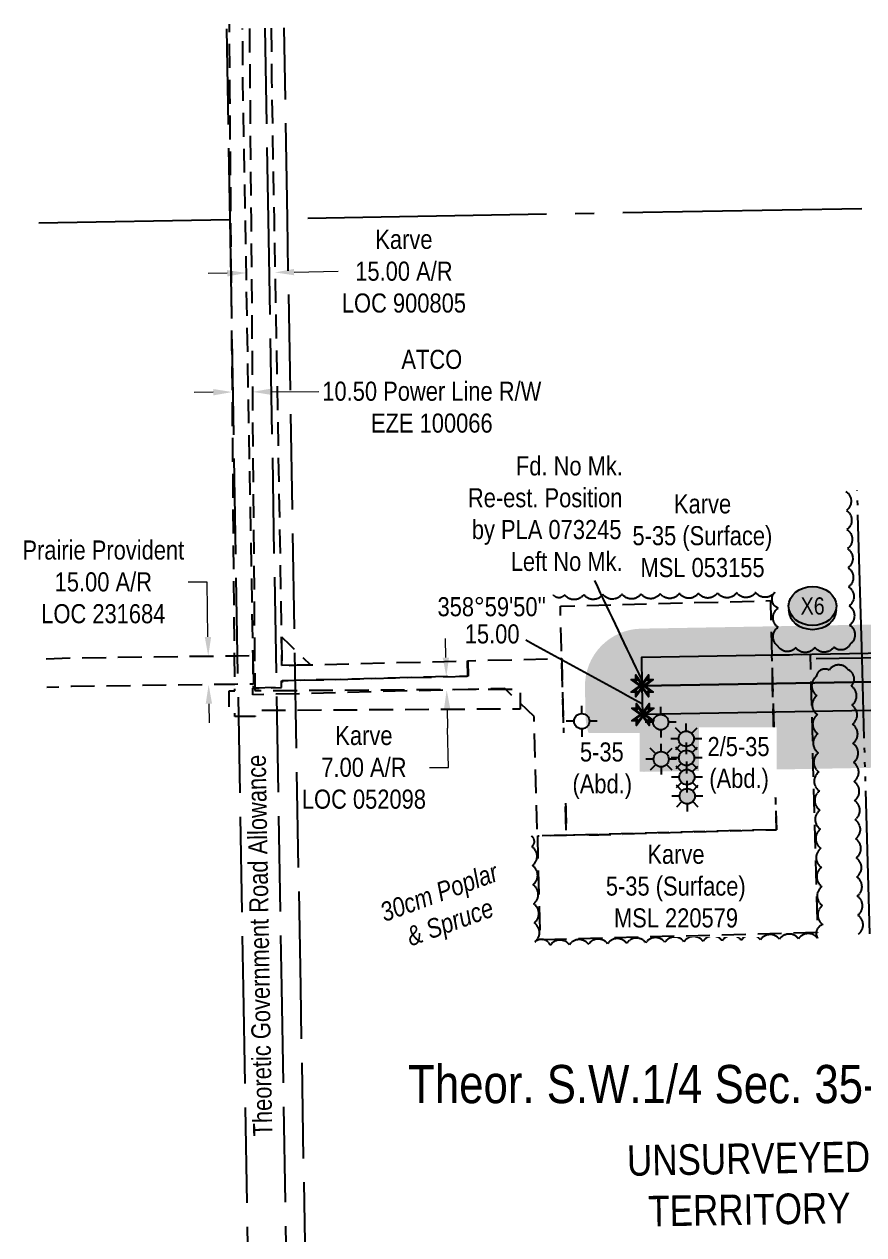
# Model space of a CAD drawing. Extents: x 571054 to 575687, y 6270459 to 6274187.
# Drawn here: x 572986 to 573425, y 6271654 to 6272288 of the extents above; entities that cross this region are included whole.
import ezdxf
from ezdxf.enums import TextEntityAlignment as Align

# ---------------------------------------------------------------- set-up
doc = ezdxf.new("R2010")
doc.units = 0
doc.header["$LTSCALE"] = 5
doc.header["$PDMODE"] = 34
doc.header["$PDSIZE"] = 0.03
for name, pattern in [('0', [1, 1, 0]), ('foc-ACCESSROAD', [3.75, 2.5, -1.25]), ('foc-FLOWLINE', [3.75, 2.5, -1.25]), ('foc-QUARTERLINE', [33, 25, -3, 2, -3]), ('foc-SEISMIC', [20.5, 15, -1, 0.5, -1, 0.5, -1, 0.5, -1]), ('foc-UNSURVEYED', [12.5, 10, -2.5])]:
    doc.linetypes.add(name, pattern=pattern)
doc.layers.get('Defpoints').update_dxf_attribs({"color": 9})
for name, color, linetype in [('AS-SEISMIC', 224, 'foc-SEISMIC'), ('C-AR', 13, 'foc-ACCESSROAD'), ('C-SYMBOL', 7, 'Continuous'), ('C-WS', 13, 'foc-ACCESSROAD'), ('C-WS-S', 13, 'Continuous'), ('F-AR', 190, 'foc-ACCESSROAD'), ('F-EZE', 190, 'foc-FLOWLINE'), ('F-RW', 190, 'Continuous'), ('F-WS-S', 190, 'Continuous'), ('L-BD', 7, 'Continuous'), ('L-MON', 1, 'Continuous'), ('L-ROAD-T', 7, 'Continuous'), ('L-SECQ', 8, 'foc-QUARTERLINE'), ('L-UNS-T', 3, 'Continuous'), ('L-USEC', 7, 'foc-UNSURVEYED'), ('P-BUFFER-H 30m', 51, 'Continuous'), ('P-CROSSINGS', 250, 'Continuous'), ('P-PROPOSED', 10, 'Continuous'), ('P-PROPOSED-H', 21, 'Continuous'), ('T-BUSH', 110, '0'), ('T-BUSH-T', 110, 'Continuous')]:
    doc.layers.add(name, color=color, linetype=linetype)
for name, color, linetype, lineweight in [('C-AR-T', 13, 'Continuous', 9), ('C-WS-T', 13, 'Continuous', 9), ('F-EZE-T', 190, 'Continuous', 9), ('F-VCE-T', 190, 'Continuous', 9), ('F-WS-T', 190, 'Continuous', 9)]:
    doc.layers.add(name, color=color, linetype=linetype, lineweight=lineweight)
doc.styles.add('175L', font='ARIALN.TTF', dxfattribs={"height": 20})
doc.styles.add('80CG', font='ARIALN.TTF', dxfattribs={"height": 10})
doc.styles.add('80L', font='ARIALN.TTF', dxfattribs={"height": 10})
doc.styles.add('80LS', font='ARIALNI.TTF', dxfattribs={"height": 10})
doc.styles.add('Crossing', font='ARIALN.TTF', dxfattribs={"height": 10})
doc.dimstyles.new('Compass 5 000', dxfattribs={"dimscale": 5, "dimtxt": 9, "dimasz": 2, "dimexe": 0.2, "dimexo": 0.0625, "dimgap": 0.5, "dimtad": 0, "dimtih": 1, "dimtoh": 1, "dimzin": 0, "dimdsep": 46, "dimtxsty": '80CG', "dimcen": 0.1, "dimse1": 1, "dimse2": 1, "dimclrd": 256, "dimclrt": 256, "dimaunit": 1, "dimadec": 4, "dimazin": 0, "dimtfac": 0.06, "dimtofl": 0, "dimtmove": 0, "dimatfit": 1, "dimfxl": 0.2, "dimtolj": 1, "dimtzin": 0, "dimlwd": -1, "dimarcsym": 0})

# ---------------------------------------------------------------- blocks, each defined once
blk = doc.blocks.new('GAS')
h = blk.add_hatch(color=255)
h.dxf.hatch_style = 1
edge = h.paths.add_edge_path()
edge.add_arc((0, 0), 0.9, 0, 360)
for p, q in [((0, 0.8077887887338874), (0, 1.615577579286764)), ((-0.8077887898725749, 0), (-1.615577579628734, 0)), ((-0.5711929310346023, 0.5711929297831376), (-1.142385862069204, 1.142385861385264)), ((0.5711929310309642, 0.5711929297831376), (1.142385862065566, 1.142385861385264)), ((1.615577579625096, 0), (0.8077887898689368, 0)), ((-0.5711929310346023, -0.5711929316021271), (-1.142385862069204, -1.142385863204253)), ((0, -0.8077887905528768), (0, -1.615577581105753)), ((1.142385862065566, -1.142385863204253), (0.5711929310309642, -0.5711929316021271))]:
    blk.add_line(p, q)
blk.add_circle((0, 0), 0.8000000000000003)
blk = doc.blocks.new('*D412')
at = {"layer": 'C-AR-T', "transparency": 16777216}
for p, q in [((573092.2104993471, 6272157.367904639), (573082.2120902981, 6272157.189532869)), ((573127.2359003577, 6272157.992758328), (573150.3494836773, 6272158.405105007))]:
    blk.add_line(p, q, dxfattribs=at)
for points in [[(573092.1807707187, 6272159.034306148), (573092.2402279754, 6272155.701503131), (573102.2089083961, 6272157.546276409)], [(573127.2061717294, 6272159.659159837), (573127.2656289861, 6272156.32635682), (573117.2374913087, 6272157.814386558)]]:
    blk.add_solid(points, dxfattribs=at)
at = {"layer": 'Defpoints', "color": 0, "transparency": 16777216}
for p in [(573117.2374913087, 6272157.814386558), (573102.8729665523, 6272120.323317446), (573117.9015494649, 6272120.591427594)]:
    blk.add_point(p, dxfattribs=at)
at = {"layer": 'C-AR-T', "transparency": 16777216, "insert": (573184.6844086433, 6272158.405105008), "char_height": 10, "attachment_point": 5, "style": '80CG'}
blk.add_mtext('\\A1;Karve\\P15.00 A/R \\PLOC 900805', dxfattribs=at)
blk = doc.blocks.new('*D413')
at = {"layer": 'Defpoints', "color": 0, "transparency": 16777216}
for p in [(573059.543973808, 6271956.68480907), (573059.74839703, 6271941.69907866), (573082.5078433616, 6271942.009544632)]:
    blk.add_point(p, dxfattribs=at)
at = {"layer": 'F-VCE-T', "transparency": 16777216}
for p, q in [((573081.774568269, 6271995.764018969), (573071.774568269, 6271995.764018969)), ((573082.1670209118, 6271966.994344762), (573081.774568269, 6271995.764018969)), ((573082.644242589, 6271932.010474913), (573082.7806418166, 6271922.011405194))]:
    blk.add_line(p, q, dxfattribs=at)
for points in [[(573083.8335325316, 6271967.017077966), (573080.500509292, 6271966.971611557), (573082.3034201394, 6271956.995275042)], [(573084.3107542088, 6271932.033208117), (573080.9777309692, 6271931.987741708), (573082.5078433616, 6271942.009544632)]]:
    blk.add_solid(points, dxfattribs=at)
at = {"layer": 'F-VCE-T', "transparency": 16777216, "insert": (573027.4089475316, 6271995.76401897), "char_height": 10, "attachment_point": 5, "style": '80CG'}
blk.add_mtext('\\A1;Prairie Provident\\P15.00 A/R\\PLOC 231684', dxfattribs=at)
blk = doc.blocks.new('*D414')
at = {"layer": 'Defpoints', "color": 0, "transparency": 16777216}
for p in [(573094.9195543486, 6272095.197654841), (573095.1880778696, 6272062.168995643), (573105.6843475578, 6272062.254330481)]:
    blk.add_point(p, dxfattribs=at)
at = {"layer": 'F-EZE-T', "transparency": 16777216}
for p, q in [((573084.9198848179, 6272095.11635737), (573074.9202152874, 6272095.035059899)), ((573115.4154935674, 6272095.364287151), (573140.1395748107, 6272095.565294322))]:
    blk.add_line(p, q, dxfattribs=at)
for points in [[(573084.9063352393, 6272096.782968959), (573084.9334343964, 6272093.449745781), (573094.9195543486, 6272095.197654841)], [(573115.4019439887, 6272097.03089874), (573115.4290431459, 6272093.697675562), (573105.4158240368, 6272095.28298968)]]:
    blk.add_solid(points, dxfattribs=at)
at = {"layer": 'F-EZE-T', "transparency": 16777216, "insert": (573199.2800932283, 6272095.565294322), "char_height": 10, "attachment_point": 5, "style": '80CG'}
blk.add_mtext('\\A1;ATCO\\P10.50 Power Line R/W \\PEZE 100066', dxfattribs=at)
blk = doc.blocks.new('GABD')
for p, q in [((0, 0.8077887898252811), (0, 1.615577579648743)), ((-0.8077887898243716, 0), (-1.615577579648743, 0)), ((1.615577579648743, 0), (0.8077887898243716, 0)), ((0, -0.8077887898252811), (0, -1.615577579648743))]:
    blk.add_line(p, q)
blk.add_circle((0, 0), 0.8)
blk = doc.blocks.new('TEMP')
h = blk.add_hatch(color=255)
h.dxf.hatch_style = 1
h.paths.add_polyline_path([(-5.274161e-10, 0.2514284397220763), (-0.6656854269836912, 1.152061669657268), (-0.6656854269836914, 0.6656854303339061), (-1.152061663105632, 0.6656854303339061), (-0.2514284404497629, 5.273253e-10), (-1.152061661774314, -0.665685419564579), (-0.6656854224511335, -0.6656854195645793), (-0.6656854224511335, -1.152061655686338), (-5.273251e-10, -0.2514284436956587), (0.6656854183820542, -1.152061663420681), (0.6656854183820542, -0.6656854208922597), (1.152061656810019, -0.6656854053035205), (0.2514284429676993, 5.273253e-10), (1.152061671303363, 0.6656854258011663), (0.6656854287749412, 0.6656854258011663), (0.6656854131859291, 1.15206166422904)])
h.paths.add_polyline_path([(0.5656854229146121, 0.8485281473411305), (0.5656854319800914, 0.5656854258011663), (0.8485281444547581, 0.5656854258011663), (0.0831890339399251, 0), (0.8485281399220186, -0.5656854150320215), (0.5656854183820542, -0.5656854240973189), (0.5656854183820542, -0.8485281365719859), (0, -0.08318903609469999), (-0.5656854224511337, -0.8485281320390644), (-0.5656854224511337, -0.5656854195645792), (-0.8485281349258001, -0.5656854195645794), (-0.0831890328488955, 0), (-0.8485281394583584, 0.5656854303339058), (-0.5656854269836913, 0.5656854303339061), (-0.5656854269836913, 0.8485281428085727), (0, 0.0831890306941206)], flags=16)
h = blk.add_hatch(color=1)
h.dxf.hatch_style = 1
h.paths.add_polyline_path([(0, 0.0831890306941205), (-0.5656854269836911, 0.8485281428085727), (-0.5656854269836912, 0.5656854303339061), (-0.8485281394583578, 0.5656854303339061), (-0.0831890328488953, -1e-16), (-0.8485281349258001, -0.5656854195645793), (-0.5656854224511337, -0.5656854195645793), (-0.5656854224511337, -0.848528132039064), (0, -0.08318903609469999), (0.5656854183820542, -0.8485281365719856), (0.5656854183820542, -0.5656854240973191), (0.8485281399220184, -0.5656854150320213), (0.0831890339399251, -1e-16), (0.8485281444547581, 0.5656854258011663), (0.5656854319800914, 0.5656854258011663), (0.5656854229146121, 0.8485281473411308)])
at = {"color": 1}
for p, q in [((-0.0831890328488953, 0), (0.0831890339399252, 0)), ((0, 0.0831890306941205), (0, -0.08318903609469999))]:
    blk.add_line(p, q, dxfattribs=at)
at = {"color": 255, "flags": 128}
blk.add_lwpolyline([(-0.251428440449763, 5.27325e-10), (-1.152061663105632, 0.6656854303339061), (-0.6656854269836914, 0.6656854303339061), (-0.6656854269836914, 1.152061669657268), (-5.274159999999999e-10, 0.2514284397220763), (0.6656854131859291, 1.15206166422904), (0.6656854287749412, 0.6656854258011663), (1.152061671303363, 0.6656854258011663), (0.2514284429676991, 5.27325e-10), (1.152061656810019, -0.6656854053035204), (0.6656854183820542, -0.6656854208922596), (0.6656854183820542, -1.152061663420681), (-5.27325e-10, -0.2514284436956586), (-0.6656854224511335, -1.152061655686338), (-0.6656854224511335, -0.6656854195645793), (-1.152061661774314, -0.6656854195645793)], close=True, dxfattribs=at)
at = {"color": 1, "flags": 128}
blk.add_lwpolyline([(-0.0831890328488953, 0), (-0.8485281394583578, 0.5656854303339061), (-0.5656854269836913, 0.5656854303339061), (-0.5656854269836913, 0.8485281428085727), (0, 0.0831890306941205), (0.5656854229146121, 0.8485281473411305), (0.5656854319800914, 0.5656854258011663), (0.8485281444547581, 0.5656854258011663), (0.0831890339399252, 0), (0.8485281399220184, -0.5656854150320214), (0.5656854183820542, -0.5656854240973189), (0.5656854183820542, -0.8485281365719856), (0, -0.08318903609469999), (-0.5656854224511335, -0.848528132039064), (-0.5656854224511335, -0.5656854195645792), (-0.8485281349258001, -0.5656854195645792)], close=True, dxfattribs=at)
blk = doc.blocks.new('xing2')
h = blk.add_hatch(color=50)
h.dxf.hatch_style = 1
edge = h.paths.add_edge_path()
edge.add_ellipse((0, 0), major_axis=(-12.5, 0), ratio=0.8162973455633619, start_angle=0, end_angle=360)
h = blk.add_hatch(color=250)
h.dxf.hatch_style = 1
edge = h.paths.add_edge_path()
edge.add_ellipse((0, -2.047489049626165), major_axis=(-12.5, 0), ratio=0.8162973455633619, start_angle=0, end_angle=180)
edge.add_line((12.5, -2.047489049626165), (12.5, 0))
edge.add_ellipse((0, 0), major_axis=(-12.5, 0), ratio=0.8162973455633619, start_angle=0, end_angle=180, ccw=False)
edge.add_line((-12.5, 0), (-12.5, -2.047489049626165))
at = {"color": 250}
blk.add_ellipse((0, 0), major_axis=(-12.5, 0), ratio=0.8162973455633619, dxfattribs=at)
blk.add_ellipse((0, -2.047489049626165), major_axis=(-12.5, 0), ratio=0.8162973455633619, start_param=0, end_param=3.141592653589793, dxfattribs=at)
at = {"color": 250, "style": 'Crossing'}
blk.add_attdef('CROSSING', text='', height=9, dxfattribs=at).set_placement((0.08916442567715421, 0.0199513138486509), align=Align.MIDDLE_CENTER)
at = {"color": 250, "style": 'Crossing', "flags": 1}
for tag, p in [('OWNER', (0.08916442567715421, -12.49201765665748)), ('DESCRIPTION', (0.08916442567715421, -25.770021277247)), ('LOCATION', (0.08916442567715421, -39.30337514164421)), ('DWG_REF', (0.08916442567715421, -52.83672900604233))]:
    blk.add_attdef(tag, text='', height=9, dxfattribs=at).set_placement(p, align=Align.MIDDLE_CENTER)
blk = doc.blocks.new('*D473')
at = {"layer": 'C-AR-T', "transparency": 16777216}
for p, q in [((573206.6313368864, 6271956.196808142), (573206.3802558744, 6271966.193655562)), ((573207.3091802192, 6271929.208322166), (573207.5602612311, 6271919.211474746)), ((573208.0754447376, 6271898.699326636), (573207.5602612311, 6271919.211474746)), ((573198.0754447376, 6271898.699326636), (573208.0754447376, 6271898.699326636))]:
    blk.add_line(p, q, dxfattribs=at)
for points in [[(573208.297478123, 6271956.238654978), (573204.9651956499, 6271956.154961307), (573206.8824178984, 6271946.199960723)], [(573208.9753214556, 6271929.250169002), (573205.6430389825, 6271929.166475331), (573207.0580992071, 6271939.205169586)]]:
    blk.add_solid(points, dxfattribs=at)
at = {"layer": 'Defpoints', "color": 0, "transparency": 16777216}
for p in [(573215.9451536649, 6271946.427580569), (573216.1208349736, 6271939.432789432), (573207.0580992071, 6271939.205169586)]:
    blk.add_point(p, dxfattribs=at)
at = {"layer": 'C-AR-T', "transparency": 16777216, "insert": (573163.7609836186, 6271898.699326635), "char_height": 10, "attachment_point": 5, "style": '80CG'}
blk.add_mtext('\\A1;Karve\\P7.00 A/R \\PLOC 052098', dxfattribs=at)

msp = doc.modelspace()

# ---------------------------------------------------------------- hatches: boundary and pattern name
at = {"layer": 'P-BUFFER-H 30m'}
h = msp.add_hatch(color=256, dxfattribs=at)
h.dxf.hatch_style = 1
edge = h.paths.add_edge_path()
edge.add_line((575392.086537735, 6271197.650258028), (575309.4641992279, 6271196.924347769))
edge.add_arc((575309.2007447284, 6271226.910460851), 29.98727040018433, 262.49233767875717, 270.50338109829136, ccw=False)
edge.add_line((575305.2826445719, 6271197.180259419), (574670.6450514054, 6271280.818227924))
edge.add_line((574670.6450514054, 6271280.818227924), (574384.68559935, 6271275.852549874))
edge.add_arc((574384.1649497142, 6271305.835300081), 29.98727040015458, 180.994839654721, 270.9948396540502, ccw=False)
edge.add_line((574354.1821995067, 6271305.314650445), (574353.1841266677, 6271362.790862016))
edge.add_line((574353.1841266681, 6271362.790862016), (574271.9532252051, 6271389.011572209))
edge.add_arc((574281.1648714204, 6271417.548950505), 29.9872703997611, 235.37093153468732, 252.1103196907197, ccw=False)
edge.add_line((574264.1242666899, 6271392.873979858), (574236.8661933505, 6271411.698482634))
edge.add_arc((574253.9067980791, 6271436.373453283), 29.98727040026073, 209.0663081027663, 235.370931539636, ccw=False)
edge.add_line((574227.6961828698, 6271421.804992955), (574194.233892667, 6271482.008143647))
edge.add_line((574194.233892667, 6271482.008143647), (574184.1845617334, 6271492.366463662))
edge.add_line((574184.1845617337, 6271492.366463659), (574009.0545355234, 6271487.402155024))
edge.add_line((574009.054535523, 6271487.402155024), (573714.1828512388, 6271479.081456724))
edge.add_arc((573713.337006229, 6271509.056795461), 29.98727039955227, 186.1763310845919, 271.6163451114155, ccw=False)
edge.add_line((573683.523797128, 6271505.830505151), (573655.3961863486, 6271765.749564535))
edge.add_line((573655.3961863485, 6271765.749564535), (573640.5720539591, 6271902.245147235))
edge.add_line((573640.5720539591, 6271902.245147235), (573310.2070636498, 6271896.390358441))
edge.add_arc((573309.6757071945, 6271926.372920815), 29.98727039912324, 181.0153000001312, 271.0153000012703, ccw=False)
edge.add_line((573279.6931448231, 6271925.84156436), (573279.4274665955, 6271940.832845545))
edge.add_arc((573309.4100289671, 6271941.364202001), 29.98727040006021, 91.01530000123881, 181.0153000019057, ccw=False)
edge.add_line((573308.8786725118, 6271971.346764373), (573680.3226435449, 6271977.929562378))
edge.add_arc((573680.854, 6271947.947000003), 29.98727040005401, 6.198325499944474, 91.01530000123881, ccw=False)
edge.add_line((573710.6659684124, 6271951.184734616), (573729.9279684124, 6271773.826734607))
edge.add_line((573729.9279684124, 6271773.82673461), (573753.587987542, 6271555.191409067))
edge.add_line((573753.587987542, 6271555.191409067), (574006.9341550029, 6271562.340338733))
edge.add_line((574006.9341550029, 6271562.340338729), (574201.8403096513, 6271567.865229981))
edge.add_arc((574202.6900000005, 6271537.890000002), 29.98727039963797, 44.13255976160042, 91.62369522417691, ccw=False)
edge.add_line((574224.2127849341, 6271558.77075944), (574252.1827849342, 6271529.94075944))
edge.add_arc((574230.6599999995, 6271509.060000002), 29.98727039987806, 29.066308096913986, 44.13255975877553, ccw=False)
edge.add_line((574256.87061521, 6271523.62846033), (574288.1164038407, 6271467.413093418))
edge.add_line((574288.1164038407, 6271467.413093418), (574301.2802571616, 6271458.32209897))
edge.add_line((574301.2802571616, 6271458.322098974), (574406.811646214, 6271424.257378302))
edge.add_arc((574397.6, 6271395.720000002), 29.98727040011084, 0.9948396529425168, 72.11031969444002, ccw=False)
edge.add_line((574427.5827502074, 6271396.240649637), (574428.3581005716, 6271351.590399847))
edge.add_line((574428.3581005717, 6271351.59039985), (574672.6865695247, 6271355.833157019))
edge.add_arc((574673.2072191581, 6271325.850406812), 29.98727040011215, 82.4923376800798, 90.99483964938179, ccw=False)
edge.add_line((574677.125319314, 6271355.580608244), (575311.9551688648, 6271271.917302548))
edge.add_line((575311.9551688647, 6271271.917302544), (575391.4279014778, 6271272.615540734))
edge.add_arc((575391.6913559807, 6271242.629427651), 29.98727040021397, 0.503381104742914, 90.50338110473888, ccw=False)
edge.add_line((575421.6774690627, 6271242.892882157), (575421.8091963142, 6271227.899825616))
edge.add_arc((575391.8230832322, 6271227.636371113), 29.98727039998125, -89.49661889548338, 0.503381104742914, ccw=False)

# ---------------------------------------------------------------- linework, layer by layer
at = {"layer": 'AS-SEISMIC'}
for p, q in [((573424.3983735292, 6271955.93833391), (573421.9196127948, 6272043.633601204)), ((573428.4796055411, 6271811.54975813), (573424.3983735293, 6271955.93833391))]:
    msp.add_line(p, q, dxfattribs=at)
at = {"layer": 'AS-SEISMIC', "flags": 128}
for points in [[(573692.538, 6271961.309000012), (573470.99, 6271956.669), (573424.3983735293, 6271955.93833391)], [(573424.3983735293, 6271955.93833391), (573400.3808773063, 6271955.561683182)]]:
    msp.add_lwpolyline(points, dxfattribs=at)
at = {"layer": 'C-AR', "flags": 128}
msp.add_lwpolyline([(573115.2982505735, 6272285.709706286), (573115.4395189721, 6272258.609451813), (573116.7389172143, 6272185.761345122), (573120.6408158977, 6271967.045222851), (573120.6864503744, 6271962.857056908), (573120.7426516503, 6271957.725312285), (573120.8046462559, 6271952.046194157), (573127.7666298117, 6271952.220132893), (573135.7994734737, 6271952.421173175), (573218.175489916, 6271954.482001393), (573218.3754596226, 6271946.487422981), (573127.9045660427, 6271944.224578428), (573120.9477058854, 6271944.050728682), (573120.9394177068, 6271940.550475596), (573106.6770394135, 6271940.194661409), (573105.9394564455, 6271940.176062211), (573105.9155415867, 6271942.329098576), (573105.7506756398, 6271957.298571994), (573105.6569948097, 6271962.607785617), (573101.7221623921, 6272185.507282224), (573100.6490344163, 6272244.798510566), (573100.4338626581, 6272258.488543336), (573100.2933644003, 6272285.455680788)], dxfattribs=at)
for points in [[(573127.7666298117, 6271952.220132893), (573120.8046462559, 6271952.046194157), (573120.7426516503, 6271957.725312285), (573120.6864503744, 6271962.857056908), (573120.6408158977, 6271967.045222851), (573124.9095044511, 6271962.926610691), (573127.6272049823, 6271960.304671201), (573130.0279920369, 6271957.989019175), (573135.7994734737, 6271952.421173175), (573127.7666298117, 6271952.220132893)], [(573218.0976232309, 6271946.508546248), (573217.8968445904, 6271954.50259329), (573267.2641173071, 6271955.709109028), (573269.6971508118, 6271863.225906274), (573254.4535435842, 6271862.839409075), (573252.8068957208, 6271925.382819103), (573237.4234425379, 6271939.994730325), (573218.2733045429, 6271939.5137551), (573105.6561450773, 6271936.68526036), (573105.6838289129, 6271940.185556321), (573120.7157223622, 6271940.563098766), (573120.6283608937, 6271944.060506378)]]:
    msp.add_lwpolyline(points, close=True, dxfattribs=at)
at = {"layer": 'F-AR', "flags": 128}
msp.add_lwpolyline([(572997.569637034, 6271955.521433946), (573010.2506155609, 6271956.029855988), (573096.0419998096, 6271957.169752636), (573097.5144914265, 6271957.188779174), (573105.7506756398, 6271957.298571994), (573105.9155415867, 6271942.329098576), (573102.8008132017, 6271942.275681362), (573097.7729420625, 6271942.218025465), (573096.1637590312, 6271942.195827631), (573010.6804813058, 6271941.029733844), (572997.8289143357, 6271940.510655566)], dxfattribs=at)
at = {"layer": 'F-EZE', "flags": 128}
msp.add_lwpolyline([(573103.8681726671, 6272285.51620057), (573104.6815309711, 6272185.557207534), (573106.4946550254, 6271962.621712655), (573106.5378054805, 6271957.320833992), (573106.6770394135, 6271940.194661409), (573106.6872687164, 6271938.897641821), (573127.9942681985, 6271939.031638968), (573237.9362478775, 6271939.720681341), (573245.4994089545, 6271939.768090195), (573245.544887334, 6271932.4927168), (573245.5651944476, 6271929.273203054), (573128.1755685521, 6271928.536458418), (573123.0215974059, 6271928.504519605), (573106.7722196853, 6271928.402292523), (573106.7957765441, 6271925.422532245), (573103.0780807699, 6271925.392599543), (573098.0641426841, 6271925.352306521), (573096.3015075208, 6271925.337560209), (573096.2768498342, 6271928.3366251), (573093.2779359237, 6271928.31696254), (573093.2121306914, 6271938.812543136), (573096.1910965058, 6271938.831960025), (573096.1637590312, 6271942.195827631), (573096.0419998096, 6271957.169752636), (573095.9988094936, 6271962.448202776), (573094.7317527394, 6272118.297438705), (573094.1863013507, 6272185.380194726), (573093.6482473591, 6272251.553765812), (573093.353889822, 6272287.74593953)], dxfattribs=at)
at = {"layer": 'L-SECQ'}
for p, q in [((573919.2233095194, 6272199.809012189), (573123.7303285815, 6272185.892371953)), ((573093.5730009926, 6272185.364788821), (572993.6298124616, 6272183.616346746))]:
    msp.add_line(p, q, dxfattribs=at)
at = {"layer": 'L-USEC'}
for p, q in [((573123.7305510668, 6272185.87948613), (573122.0049319714, 6272285.823247187)), ((573093.5729218922, 6272185.369310309), (573100.5182089111, 6271783.233329322)), ((573113.6812916017, 6272185.716601792), (573120.6265786206, 6271783.580620819)), ((573130.6762493975, 6271783.744046971), (573123.7305510668, 6272185.87948613)), ((573100.5182089111, 6271783.233329322), (573107.4644558559, 6271381.095813958)), ((573120.6265778153, 6271783.580667466), (573127.5728247595, 6271381.443152096)), ((573137.6215020639, 6271381.606603742), (573130.6762493975, 6271783.744046971))]:
    msp.add_line(p, q, dxfattribs=at)
at = {"layer": 'L-USEC', "flags": 128}
for points in [[(573091.8469561801, 6272285.312687176), (573093.5729218922, 6272185.369310309)], [(573111.9554444348, 6272285.653114187), (573113.6812921418, 6272185.716570496)]]:
    msp.add_lwpolyline(points, dxfattribs=at)
at = {"layer": 'T-BUSH', "flags": 128}
for points in [[(573415.932198386, 6272043.193667021, -0.52056705), (573416.2146218097, 6272033.201900853, -0.52056705), (573416.4970452333, 6272023.210134699, -0.52056705), (573416.779468657, 6272013.218368538, -0.52056705), (573417.0618920807, 6272003.22660237, -0.52056705), (573417.3443155043, 6271993.234836216, -0.52056705), (573417.6267389279, 6271983.243070055, -0.52056705), (573417.9091623515, 6271973.251303887, -0.52056705), (573418.191585776, 6271963.259537733, -0.52056705), (573409.6572995441, 6271961.705350798, -0.52056705), (573399.6627716759, 6271961.548613129, -0.52056705), (573389.6682438075, 6271961.391875474, -0.52056705), (573380.4993525059, 6271962.077017454, -0.52056705), (573380.461367894, 6271972.072702075, -0.52056705), (573380.423383282, 6271982.06838671, -0.52056705), (573378.7572054659, 6271990.409685381, -0.52056705), (573368.7621874542, 6271990.288157807, -0.52056705), (573358.7671694426, 6271990.166630238, -0.52056705), (573348.7721514308, 6271990.045102663, -0.52056705), (573338.7771334193, 6271989.923575081, -0.52056705), (573328.7821154075, 6271989.802047513, -0.52056705), (573318.787097396, 6271989.680519938, -0.52056705), (573308.7920793851, 6271989.558992356, -0.52056705), (573298.7970613727, 6271989.437464789, -0.52056705), (573288.8020433618, 6271989.315937214, -0.52056705), (573278.8070253493, 6271989.194409631, -0.52056705), (573268.8120073377, 6271989.072882057, -0.52056705), (573262.8807373525, 6271989.000764842, -0.52056705)], [(573422.4845458445, 6271811.380304077, 0.52056705), (573422.2021224209, 6271821.372070231, 0.52056705), (573421.9196989973, 6271831.363836398, 0.52056705), (573421.6372755737, 6271841.35560256, 0.52056705), (573421.3548521508, 6271851.347368713, 0.52056705), (573421.0724287262, 6271861.339134881, 0.52056705), (573420.7900053026, 6271871.330901043, 0.52056705), (573420.507581879, 6271881.322667196, 0.52056705), (573420.2251584554, 6271891.314433364, 0.52056705), (573419.9427350317, 6271901.306199518, 0.52056705), (573419.6603116081, 6271911.297965679, 0.52056705), (573419.3778881844, 6271921.289731847, 0.52056705), (573419.0954647608, 6271931.281498001, 0.52056705), (573418.8130413371, 6271941.273264169, 0.52056705), (573417.1539781624, 6271949.826533261, 0.52056705), (573407.1594502942, 6271949.669795591, 0.52056705), (573400.5044286813, 6271946.31072903, 0.52056705), (573400.7667999911, 6271936.318416212, 0.52056705), (573401.0291712993, 6271926.326103409, 0.52056705), (573401.2915426084, 6271916.333790591, 0.52056705), (573401.5539139175, 6271906.341477788, 0.52056705), (573401.8162852265, 6271896.34916497, 0.52056705), (573402.0786565356, 6271886.356852167, 0.52056705), (573402.3410278455, 6271876.364539349, 0.52056705), (573402.6033991537, 6271866.372226547, 0.52056705), (573402.8657704628, 6271856.379913729, 0.52056705), (573403.1281417718, 6271846.387600926, 0.52056705), (573403.3905130809, 6271836.395288115, 0.52056705), (573403.65288439, 6271826.402975304, 0.52056705), (573403.9152556999, 6271816.410662495, 0.52056705), (573401.1744635979, 6271809.267860335, 0.52056705), (573391.1821487496, 6271809.005566648, 0.52056705), (573381.1898339011, 6271808.743272975, 0.52056705), (573371.1975190527, 6271808.480979289, 0.52056705), (573361.2052042043, 6271808.218685616, 0.52056705), (573351.2128893558, 6271807.956391936, 0.52056705), (573341.2205745074, 6271807.694098249, 0.52056705), (573331.2282596589, 6271807.431804576, 0.52056705), (573321.2359448104, 6271807.16951089, 0.52056705), (573311.2436299621, 6271806.907217217, 0.52056705), (573301.2513151136, 6271806.644923536, 0.52056705), (573291.2590002652, 6271806.38262985, 0.52056705), (573281.2666854168, 6271806.120336177, 0.52056705), (573271.2743705683, 6271805.858042496, 0.52056705), (573261.2820557199, 6271805.59574881, 0.52056705), (573253.1728011789, 6271807.327443894, 0.52056705), (573252.8633418909, 6271817.318409254, 0.52056705), (573252.5538826035, 6271827.309374627, 0.52056705), (573252.2444233163, 6271837.300339993, 0.52056705), (573251.9349640291, 6271847.291305353, 0.52056705), (573251.6255047419, 6271857.282270726, 0.52056705), (573251.4562539743, 6271862.746571281, 0.52056705)]]:
    msp.add_lwpolyline(points, format="xyb", dxfattribs=at)

# ---------------------------------------------------------------- block references
at = {"layer": 'L-MON'}
for p, xscale, yscale, zscale in [((573309.4100289671, 6271941.364202004), 4.997878399999986, 4.997878399999986, 4.997878399999986), ((573309.6757071946, 6271926.372920819), 4.99787839999997, 4.99787839999997, 4.99787839999997)]:
    msp.add_blockref('TEMP', p, dxfattribs=dict(at, xscale=xscale, yscale=yscale, zscale=zscale))
at = {"layer": 'P-CROSSINGS', "xscale": 0.99957568, "yscale": 0.99957568, "zscale": 0.99957568}
msp.add_blockref('xing2', (573398.4699263201, 6271983.210317707), dxfattribs=at).add_auto_attribs({'CROSSING': 'X6'})

# ---------------------------------------------------------------- texts
at = {"layer": 'C-SYMBOL', "color": 3, "style": '175L'}
msp.add_text('Theor. S.W.1/4 Sec. 35-87-12-W.5M.', height=19.99151359999994, dxfattribs=at).set_placement((573375.8796298193, 6271716.959024546), align=Align.BOTTOM_CENTER)
at = {"layer": 'L-BD', "style": '80L'}
for s, p in [("358°59'50''", (573230.6396528159, 6271982.833840886)), ('15.00', (573230.8544044145, 6271968.591506414))]:
    msp.add_text(s, height=9.995756799999972, dxfattribs=at).set_placement(p, align=Align.MIDDLE)
at = {"layer": 'L-ROAD-T', "style": '80L'}
msp.add_text('Theoretic Government Road Allowance', height=9.9957099999998, rotation=90.98980232594754, dxfattribs=at).set_placement((573109.1089108501, 6271805.434688866), align=Align.MIDDLE_CENTER)
at = {"layer": 'T-BUSH-T', "insert": (573201.3466431131, 6271838.111661959), "char_height": 9.9957099999998, "width": 65.37889812319105, "attachment_point": 2, "rotation": 20.000000000000007, "style": '80LS'}
msp.add_mtext('30cm Poplar \\P& Spruce', dxfattribs=at)

# ---------------------------------------------------------------- dimensions: what is measured, and where the dimension line sits
at = {"layer": 'C-AR-T'}
dim = msp.add_linear_dim(base=(573117.2374913087, 6272157.814386558), p1=(573102.8729665524, 6272120.323317446), p2=(573117.901549465, 6272120.591427594), angle=1.022049162589029, text='Karve\\P15.00 A/R \\PLOC 900805', dimstyle='Compass 5 000', dxfattribs=at)
dim.commit()
dim.dimension.update_dxf_attribs({"geometry": '*D412', "text_midpoint": (573184.6844086433, 6272158.405105008), "dimtype": 161})
dim = msp.add_linear_dim(base=(573207.0580992071, 6271939.205169586), p1=(573215.9451536649, 6271946.427580569), p2=(573216.1208349736, 6271939.432789431), angle=271.4387394250235, text='Karve\\P7.00 A/R \\PLOC 052098', dimstyle='Compass 5 000', override={"dimtmove": 1}, dxfattribs=at)
dim.commit()
dim.dimension.update_dxf_attribs({"geometry": '*D473', "text_midpoint": (573194.1284558747, 6271898.699326636), "dimtype": 161})
at = {"layer": 'F-EZE-T'}
dim = msp.add_linear_dim(base=(573094.9195543486, 6272095.197654841), p1=(573105.6843475578, 6272062.254330482), p2=(573095.1880778696, 6272062.168995644), angle=180.46580532988287, text='ATCO\\P10.50 Power Line R/W \\PEZE 100066', dimstyle='Compass 5 000', dxfattribs=at)
dim.commit()
dim.dimension.update_dxf_attribs({"geometry": '*D414', "text_midpoint": (573199.2800932283, 6272095.565294322), "dimtype": 161})
at = {"layer": 'F-VCE-T'}
dim = msp.add_linear_dim(base=(573082.5078433616, 6271942.009544632), p1=(573059.5439738078, 6271956.684809069), p2=(573059.74839703, 6271941.69907866), angle=270.7815342414838, text='Prairie Provident\\P15.00 A/R\\PLOC 231684', dimstyle='Compass 5 000', dxfattribs=at)
dim.commit()
dim.dimension.update_dxf_attribs({"geometry": '*D413', "text_midpoint": (573027.4089475316, 6271995.76401897), "dimtype": 161})

# ---------------------------------------------------------------- leaders
at = {"layer": 'L-BD', "path_type": 1}
msp.add_leader([(573309.5796938335, 6271931.790614652), (573248.3949988518, 6271965.393637345)], dimstyle='Compass 5 000', override={"dimgap": 0.5, "dimtad": 0}, dxfattribs=at)

# ---------------------------------------------------------------- next in the draw order: texts
at = {"layer": 'C-WS-T', "insert": (573302.9875130403, 6272041.675445862), "char_height": 9.995709999999814, "attachment_point": 1, "style": '80L', "bg_fill": 3, "box_fill_scale": 1.2, "bg_fill_color": 256, "bg_fill_transparency": 0}
msp.add_mtext_dynamic_manual_height_columns('\\A1;\\pi23.014;Karve\\P\\pi1.2809;{\\A0;5-35 (Surface)\\P\\pi5.4947;MSL 053155}', width=74.59782476529966, gutter_width=50.04292762194915, heights=[0], dxfattribs=at)
at = {"layer": 'C-WS-T', "insert": (573286.5587198524, 6271858.26117237), "char_height": 9.995709999999814, "attachment_point": 1, "style": '80L', "bg_fill": 2}
msp.add_mtext_dynamic_manual_height_columns('\\A1;\\pi25.517;Karve\\P\\pi3.783;{\\A0;5-35 (Surface)\\P\\pi8.0172;MSL 220579}', width=79.60198888717544, gutter_width=50.04292762194915, heights=[0], dxfattribs=at)
at = {"layer": 'L-UNS-T', "color": 3, "insert": (573365.2367879599, 6271680.518427183), "char_height": 15.99999999999958, "attachment_point": 5, "rotation": 0.9676732988030787, "style": '80L', "bg_fill": 3, "box_fill_scale": 1.15, "bg_fill_color": 256, "bg_fill_true_color": 256, "bg_fill_transparency": 0}
msp.add_mtext_dynamic_manual_height_columns('UNSURVEYED TERRITORY', width=126.5222845401682, gutter_width=47.54078124085169, heights=[0], dxfattribs=at)

# ---------------------------------------------------------------- next in the draw order: linework, layer by layer
at = {"layer": 'C-WS', "flags": 128}
for points in [[(573379.6091657697, 6271866.100262065), (573269.6971508118, 6271863.225906274), (573267.2641173071, 6271955.709109028), (573267.1328441422, 6271960.70598665), (573266.5449377995, 6271983.128106862), (573376.4655258012, 6271986.012620304), (573377.2353825624, 6271956.656616619), (573377.6285235741, 6271941.654458406), (573379.6091657697, 6271866.100262065)], [(573401.0243837126, 6271812.263680781), (573256.1378718897, 6271808.460476333), (573254.7072328958, 6271862.823110368), (573269.6972273616, 6271863.221502163), (573379.6091657697, 6271866.100262065), (573377.6285235741, 6271941.654458406), (573377.2116446784, 6271957.561784233), (573397.2077003273, 6271957.916157979), (573397.6179411769, 6271941.996765967), (573401.0243837126, 6271812.263680781)]]:
    msp.add_lwpolyline(points, close=True, dxfattribs=at)
at = {"layer": 'F-RW'}
msp.add_lwpolyline([(574007.78, 6271532.365), (573726.754, 6271524.435), (573700.097, 6271770.577000012), (573680.854, 6271947.947000012), (573309.4100289671, 6271941.364202004), (573309.1443507397, 6271956.355483189), (573694.2828710111, 6271963.180978493), (573715.0031672617, 6271772.194180903), (573740.1698621158, 6271539.813172612), (574007.3570775015, 6271547.352669379)], dxfattribs=at)

# ---------------------------------------------------------------- next in the draw order: texts
at = {"layer": 'L-MON', "insert": (573211.0748426768, 6272061.544211235), "char_height": 9.99692064150103, "attachment_point": 1, "style": '80L'}
msp.add_mtext_dynamic_manual_height_columns('\\pi32.2;Fd. No Mk.\\P\\pi7.1058;Re-est. Position\\P\\pi9.1447;by PLA 073245\\P\\pi29.5;Left No Mk.', width=86.26283944555246, gutter_width=50, heights=[0], dxfattribs=at)

# ---------------------------------------------------------------- next in the draw order: leaders
at = {"layer": 'L-MON', "path_type": 1}
msp.add_leader([(573309.2772328424, 6271944.349604002), (573284.5210269735, 6271996.526873139)], dimstyle='Compass 5 000', override={"dimgap": 0.5, "dimtad": 0}, dxfattribs=at)

# ---------------------------------------------------------------- next in the draw order: texts
at = {"layer": 'F-WS-T', "char_height": 9.992351063163412, "attachment_point": 1, "style": '80LS', "bg_fill": 2}
for s, insert in [('\\A1;\\pi4.2998;{\\fArial Narrow|b0|i0|c0|p34;5-35\\A0;\\P\\pi0.39417;(Abd.)}', (573272.4981491928, 6271911.793833541)), ('\\A1;\\pi-0.54304;{\\fArial Narrow|b0|i0|c0|p34;2/5-35\\A0;\\P\\pi0.39417;(Abd.)}', (573344.0879257676, 6271914.625783574))]:
    msp.add_mtext_dynamic_manual_height_columns(s, width=30.57454943382683, gutter_width=50, heights=[0], dxfattribs=dict(at, insert=insert))

# ---------------------------------------------------------------- next in the draw order: hatches: boundary and pattern name
at = {"layer": 'P-PROPOSED-H'}
h = msp.add_hatch(color=256, dxfattribs=at)
h.dxf.hatch_style = 1
h.paths.add_polyline_path([(575391.8230832322, 6271227.636371113), (575309.2007447252, 6271226.910460851), (574672.3531632448, 6271310.839680507), (574384.1649497142, 6271305.835300075), (574382.7947088893, 6271384.743620659), (574281.1648714192, 6271417.5489505), (574253.9067980797, 6271436.373453275), (574218.5179642224, 6271500.042714544), (574196.5215205777, 6271522.715487877), (574008.2048451743, 6271517.377384994), (573713.337006229, 6271509.056795456), (573685.2093954496, 6271768.975854832), (573667.4266845916, 6271932.713049077), (573309.6757071946, 6271926.372920809), (573309.4100289671, 6271941.364201996), (573680.854, 6271947.946999989), (573700.116, 6271770.588999992), (573726.754, 6271524.434999992), (574007.78, 6271532.364999993), (574202.69, 6271537.889999988), (574230.66, 6271509.059999987), (574265.31, 6271446.719999986), (574287.87, 6271431.139999992), (574397.6, 6271395.719999988), (574398.896, 6271321.086999989), (574673.2072191605, 6271325.850406812), (575310.118886105, 6271241.912741415), (575391.6913559807, 6271242.629427651)])

# ---------------------------------------------------------------- next in the draw order: linework, layer by layer
at = {"layer": 'P-PROPOSED', "flags": 128}
msp.add_lwpolyline([(574008.2048451743, 6271517.37738501), (573713.337006229, 6271509.056795464), (573685.2093954496, 6271768.975854851), (573667.4266845916, 6271932.713049085), (573309.6757071946, 6271926.372920819), (573309.4100289671, 6271941.364202004), (573680.854, 6271947.947000013), (573700.116, 6271770.589), (573726.754, 6271524.435), (574007.78, 6271532.365)], dxfattribs=at)

# ---------------------------------------------------------------- next in the draw order: block references
at = {"layer": 'C-WS-S', "xscale": 4.999999999999932, "yscale": 4.999999999999932, "zscale": 4.999999999999932}
for p in [(573332.4348066928, 6271913.6971087), (573319.2895101644, 6271903.003233841), (573332.6090643019, 6271903.680253731), (573332.7833217301, 6271893.663398917), (573332.9575789714, 6271883.646544227)]:
    msp.add_blockref('GAS', p, dxfattribs=at)
at = {"layer": 'F-WS-S', "xscale": 4.9978549999999, "yscale": 4.9978549999999, "zscale": 4.9978549999999}
msp.add_blockref('GABD', (573277.7213583876, 6271922.876859602), dxfattribs=at)
at = {"layer": 'F-WS-S', "color": 3, "xscale": 4.999999999999917, "yscale": 4.999999999999917, "zscale": 4.999999999999917}
msp.add_blockref('GABD', (573319.0755048938, 6271922.371290615), dxfattribs=at)

doc.saveas('drawing.dxf')
